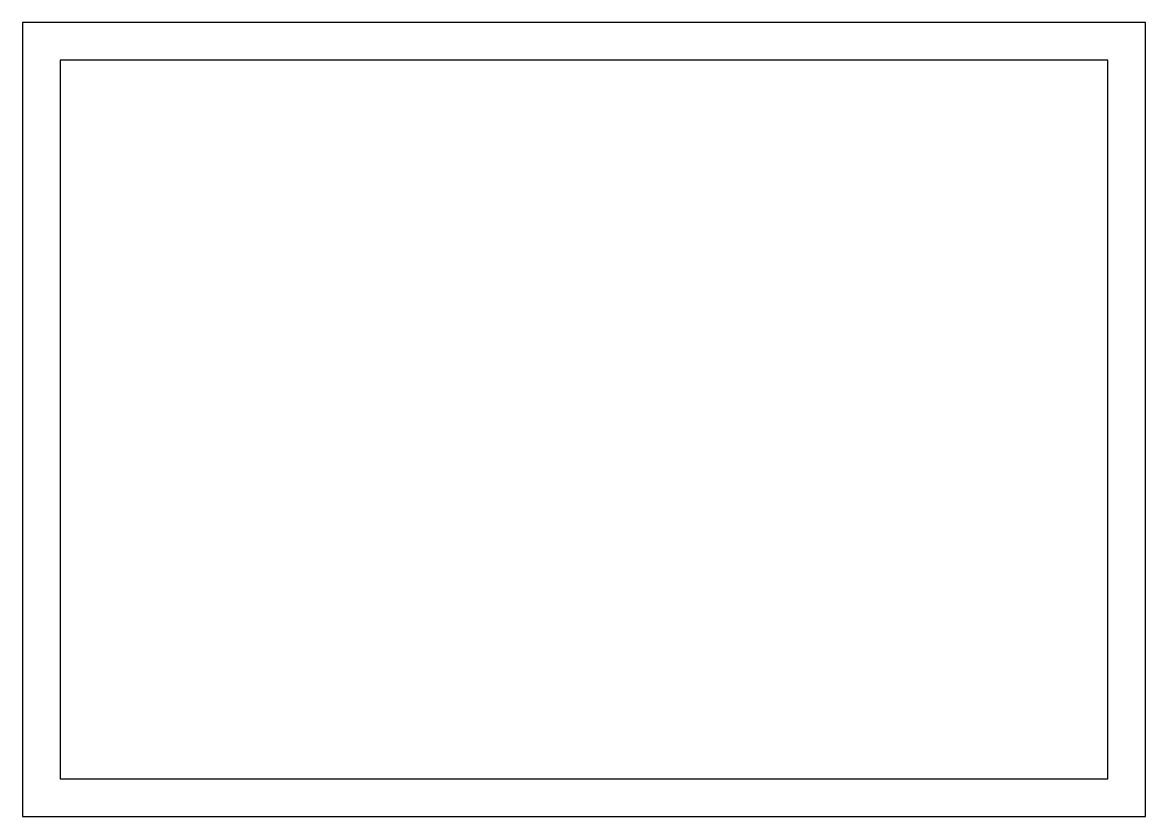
# Model space of a CAD drawing. Header units: inches. Extents: x 0 to 297, y 0 to 210.
import ezdxf

# ---------------------------------------------------------------- set-up
doc = ezdxf.new("R2010")
doc.units = ezdxf.units.IN
doc.header["$MEASUREMENT"] = 0

msp = doc.modelspace()

# ---------------------------------------------------------------- linework, layer by layer
for points in [[(0, 0), (297, 0), (297, 210), (0, 210)], [(10, 10), (287, 10), (287, 200), (10, 200)]]:
    msp.add_lwpolyline(points, close=True)

doc.saveas('drawing.dxf')
